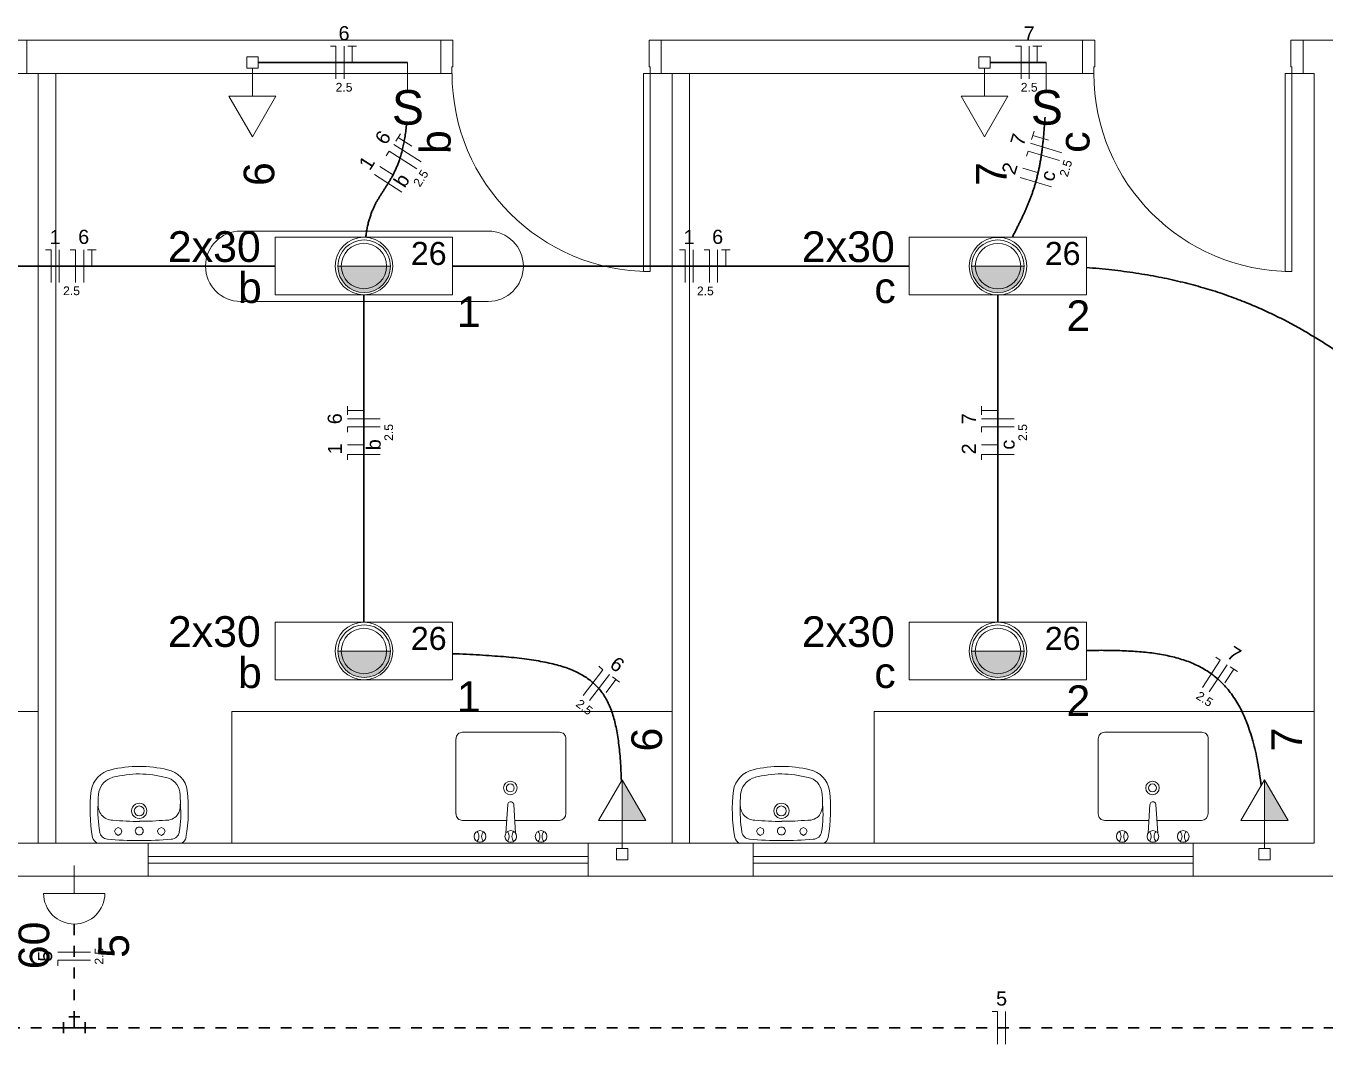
# Model space of a CAD drawing. Header units: millimetres. Extents: x 0 to 321, y -39 to 66.
# Drawn here: x 23.08 to 35.03, y 21.24 to 30.6 of the extents above; entities that cross this region are included whole.
import ezdxf

# ---------------------------------------------------------------- set-up
doc = ezdxf.new("R2010")
doc.units = ezdxf.units.MM
doc.header["$LTSCALE"] = 0.5
doc.header["$MEASUREMENT"] = 0
doc.linetypes.add('DOT2', pattern=[3.175, 0, -3.175])
for name, color, linetype, lineweight in [('Arquitetura', 8, 'Continuous', 5), ('EL-Condutos', 4, 'Continuous', 30), ('EL-Fios', 9, 'Continuous', 20), ('EL-Textos fios', 7, 'Continuous', 20), ('EL-Textos pontos', 5, 'Continuous', 20), ('P-SIMBOL', 5, 'Continuous', 20)]:
    doc.layers.add(name, color=color, linetype=linetype, lineweight=lineweight)
doc.styles.add('Arial', font='arial.ttf')

msp = doc.modelspace()

# ---------------------------------------------------------------- hatches: boundary and pattern name
at = {"layer": 'Arquitetura', "linetype": 'Continuous'}
for points in [[(26.19, 28.15), (26.211, 28.151), (26.232, 28.153), (26.253, 28.158), (26.273, 28.164), (26.292, 28.172), (26.311, 28.182), (26.329, 28.194), (26.346, 28.206), (26.361, 28.221), (26.375, 28.236), (26.388, 28.253), (26.4, 28.271), (26.409, 28.29), (26.418, 28.309), (26.424, 28.329), (26.428, 28.35), (26.431, 28.371), (26.432, 28.392), (26.432, 28.393), (26.432, 28.393), (26.432, 28.393), (26.432, 28.393), (26.432, 28.393), (26.432, 28.393), (26.432, 28.393), (26.432, 28.393), (26.432, 28.393), (26.432, 28.393), (26.432, 28.393), (26.432, 28.393), (26.432, 28.393), (26.432, 28.393), (26.432, 28.393), (26.432, 28.393), (26.432, 28.393), (26.432, 28.393), (26.432, 28.393), (26.432, 28.393), (26.432, 28.393), (26.432, 28.393), (26.432, 28.393), (26.432, 28.393), (26.432, 28.393), (26.432, 28.393), (26.432, 28.393), (26.432, 28.393), (26.432, 28.393), (26.432, 28.393), (26.432, 28.393), (26.432, 28.393), (26.432, 28.393), (26.432, 28.393), (26.432, 28.393), (26.432, 28.393), (26.432, 28.393), (26.432, 28.393), (26.432, 28.393), (26.432, 28.393), (26.432, 28.393), (26.432, 28.393), (26.432, 28.393), (26.432, 28.393), (26.432, 28.393), (26.432, 28.393), (26.432, 28.393), (26.432, 28.393), (26.432, 28.393), (26.432, 28.393), (26.432, 28.393), (26.432, 28.393), (26.432, 28.393), (26.432, 28.393), (26.432, 28.393), (26.432, 28.393), (26.432, 28.393), (26.432, 28.393), (26.432, 28.393), (26.432, 28.393), (26.432, 28.393), (26.432, 28.393), (26.432, 28.393), (26.432, 28.393), (26.432, 28.393), (26.432, 28.393), (26.432, 28.393), (26.432, 28.393), (26.432, 28.393), (26.432, 28.393), (26.432, 28.393), (26.432, 28.393), (26.432, 28.393), (25.948, 28.394), (25.948, 28.393), (25.948, 28.393), (25.948, 28.393), (25.948, 28.393), (25.948, 28.393), (25.948, 28.393), (25.948, 28.393), (25.948, 28.393), (25.948, 28.393), (25.948, 28.393), (25.948, 28.393), (25.948, 28.393), (25.948, 28.393), (25.948, 28.393), (25.948, 28.393), (25.948, 28.393), (25.948, 28.393), (25.948, 28.393), (25.948, 28.393), (25.948, 28.393), (25.948, 28.393), (25.948, 28.393), (25.948, 28.393), (25.948, 28.393), (25.948, 28.393), (25.948, 28.393), (25.948, 28.393), (25.948, 28.393), (25.948, 28.393), (25.948, 28.393), (25.948, 28.393), (25.948, 28.393), (25.948, 28.393), (25.948, 28.393), (25.948, 28.393), (25.948, 28.393), (25.948, 28.393), (25.948, 28.393), (25.948, 28.393), (25.948, 28.393), (25.948, 28.393), (25.948, 28.393), (25.948, 28.393), (25.948, 28.393), (25.948, 28.393), (25.948, 28.393), (25.948, 28.393), (25.948, 28.393), (25.948, 28.393), (25.948, 28.393), (25.948, 28.393), (25.948, 28.393), (25.948, 28.393), (25.948, 28.393), (25.948, 28.393), (25.948, 28.393), (25.948, 28.393), (25.948, 28.393), (25.948, 28.393), (25.948, 28.393), (25.948, 28.393), (25.948, 28.393), (25.948, 28.393), (25.948, 28.393), (25.948, 28.393), (25.948, 28.393), (25.948, 28.393), (25.948, 28.393), (25.948, 28.393), (25.948, 28.393), (25.948, 28.393), (25.948, 28.393), (25.948, 28.393), (25.948, 28.392), (25.949, 28.371), (25.951, 28.35), (25.956, 28.329), (25.962, 28.309), (25.97, 28.29), (25.98, 28.271), (25.991, 28.253), (26.004, 28.236), (26.019, 28.221), (26.034, 28.206), (26.051, 28.194), (26.069, 28.182), (26.087, 28.172), (26.107, 28.164), (26.127, 28.158), (26.148, 28.153), (26.169, 28.151), (26.19, 28.15), (26.19, 28.15)], [(32.022, 28.15), (32.043, 28.151), (32.064, 28.153), (32.085, 28.158), (32.105, 28.164), (32.125, 28.172), (32.143, 28.182), (32.161, 28.194), (32.178, 28.206), (32.194, 28.221), (32.208, 28.236), (32.221, 28.253), (32.232, 28.271), (32.242, 28.29), (32.25, 28.309), (32.256, 28.329), (32.261, 28.35), (32.264, 28.371), (32.265, 28.392), (32.265, 28.393), (32.265, 28.393), (32.265, 28.393), (32.265, 28.393), (32.265, 28.393), (32.265, 28.393), (32.265, 28.393), (32.265, 28.393), (32.265, 28.393), (32.265, 28.393), (32.265, 28.393), (32.265, 28.393), (32.265, 28.393), (32.265, 28.393), (32.265, 28.393), (32.265, 28.393), (32.265, 28.393), (32.265, 28.393), (32.265, 28.393), (32.265, 28.393), (32.265, 28.393), (32.265, 28.393), (32.265, 28.393), (32.265, 28.393), (32.265, 28.393), (32.265, 28.393), (32.265, 28.393), (32.265, 28.393), (32.265, 28.393), (32.265, 28.393), (32.265, 28.393), (32.265, 28.393), (32.265, 28.393), (32.265, 28.393), (32.265, 28.393), (32.265, 28.393), (32.265, 28.393), (32.265, 28.393), (32.265, 28.393), (32.265, 28.393), (32.265, 28.393), (32.265, 28.393), (32.265, 28.393), (32.265, 28.393), (32.265, 28.393), (32.265, 28.393), (32.265, 28.393), (32.265, 28.393), (32.265, 28.393), (32.265, 28.393), (32.265, 28.393), (32.265, 28.393), (32.265, 28.393), (32.265, 28.393), (32.265, 28.393), (32.265, 28.393), (32.265, 28.393), (32.265, 28.393), (32.265, 28.393), (32.265, 28.393), (32.265, 28.393), (32.265, 28.393), (32.265, 28.393), (32.265, 28.393), (32.265, 28.393), (32.265, 28.393), (32.265, 28.393), (32.265, 28.393), (32.265, 28.393), (32.265, 28.393), (32.265, 28.393), (32.265, 28.393), (32.265, 28.393), (31.78, 28.394), (31.78, 28.393), (31.78, 28.393), (31.78, 28.393), (31.78, 28.393), (31.78, 28.393), (31.78, 28.393), (31.78, 28.393), (31.78, 28.393), (31.78, 28.393), (31.78, 28.393), (31.78, 28.393), (31.78, 28.393), (31.78, 28.393), (31.78, 28.393), (31.78, 28.393), (31.78, 28.393), (31.78, 28.393), (31.78, 28.393), (31.78, 28.393), (31.78, 28.393), (31.78, 28.393), (31.78, 28.393), (31.78, 28.393), (31.78, 28.393), (31.78, 28.393), (31.78, 28.393), (31.78, 28.393), (31.78, 28.393), (31.78, 28.393), (31.78, 28.393), (31.78, 28.393), (31.78, 28.393), (31.78, 28.393), (31.78, 28.393), (31.78, 28.393), (31.78, 28.393), (31.78, 28.393), (31.78, 28.393), (31.78, 28.393), (31.78, 28.393), (31.78, 28.393), (31.78, 28.393), (31.78, 28.393), (31.78, 28.393), (31.78, 28.393), (31.78, 28.393), (31.78, 28.393), (31.78, 28.393), (31.78, 28.393), (31.78, 28.393), (31.78, 28.393), (31.78, 28.393), (31.78, 28.393), (31.78, 28.393), (31.78, 28.393), (31.78, 28.393), (31.78, 28.393), (31.78, 28.393), (31.78, 28.393), (31.78, 28.393), (31.78, 28.393), (31.78, 28.393), (31.78, 28.393), (31.78, 28.393), (31.78, 28.393), (31.78, 28.393), (31.78, 28.393), (31.78, 28.393), (31.78, 28.393), (31.78, 28.393), (31.78, 28.393), (31.78, 28.393), (31.78, 28.393), (31.78, 28.392), (31.781, 28.371), (31.784, 28.35), (31.788, 28.329), (31.795, 28.309), (31.803, 28.29), (31.813, 28.271), (31.824, 28.253), (31.837, 28.236), (31.851, 28.221), (31.867, 28.206), (31.883, 28.194), (31.901, 28.182), (31.92, 28.172), (31.939, 28.164), (31.96, 28.158), (31.98, 28.153), (32.001, 28.151), (32.022, 28.15), (32.022, 28.15)], [(26.19, 24.608), (26.211, 24.608), (26.232, 24.611), (26.253, 24.616), (26.273, 24.622), (26.292, 24.63), (26.311, 24.64), (26.329, 24.651), (26.346, 24.664), (26.361, 24.679), (26.375, 24.694), (26.388, 24.711), (26.4, 24.729), (26.409, 24.747), (26.418, 24.767), (26.424, 24.787), (26.428, 24.808), (26.431, 24.829), (26.432, 24.85), (26.432, 24.851), (26.432, 24.851), (26.432, 24.851), (26.432, 24.851), (26.432, 24.851), (26.432, 24.851), (26.432, 24.851), (26.432, 24.851), (26.432, 24.851), (26.432, 24.851), (26.432, 24.851), (26.432, 24.851), (26.432, 24.851), (26.432, 24.851), (26.432, 24.851), (26.432, 24.851), (26.432, 24.851), (26.432, 24.851), (26.432, 24.851), (26.432, 24.851), (26.432, 24.851), (26.432, 24.851), (26.432, 24.851), (26.432, 24.851), (26.432, 24.851), (26.432, 24.851), (26.432, 24.851), (26.432, 24.851), (26.432, 24.851), (26.432, 24.851), (26.432, 24.851), (26.432, 24.851), (26.432, 24.851), (26.432, 24.851), (26.432, 24.851), (26.432, 24.851), (26.432, 24.851), (26.432, 24.851), (26.432, 24.851), (26.432, 24.851), (26.432, 24.851), (26.432, 24.851), (26.432, 24.851), (26.432, 24.851), (26.432, 24.851), (26.432, 24.851), (26.432, 24.851), (26.432, 24.851), (26.432, 24.851), (26.432, 24.851), (26.432, 24.851), (26.432, 24.851), (26.432, 24.851), (26.432, 24.851), (26.432, 24.851), (26.432, 24.851), (26.432, 24.851), (26.432, 24.851), (26.432, 24.851), (26.432, 24.851), (26.432, 24.851), (26.432, 24.851), (26.432, 24.851), (26.432, 24.851), (26.432, 24.851), (26.432, 24.851), (26.432, 24.851), (26.432, 24.851), (26.432, 24.851), (26.432, 24.851), (26.432, 24.851), (26.432, 24.851), (26.432, 24.851), (25.948, 24.852), (25.948, 24.851), (25.948, 24.851), (25.948, 24.851), (25.948, 24.851), (25.948, 24.851), (25.948, 24.851), (25.948, 24.851), (25.948, 24.851), (25.948, 24.851), (25.948, 24.851), (25.948, 24.851), (25.948, 24.851), (25.948, 24.851), (25.948, 24.851), (25.948, 24.851), (25.948, 24.851), (25.948, 24.851), (25.948, 24.851), (25.948, 24.851), (25.948, 24.851), (25.948, 24.851), (25.948, 24.851), (25.948, 24.851), (25.948, 24.851), (25.948, 24.851), (25.948, 24.851), (25.948, 24.851), (25.948, 24.851), (25.948, 24.851), (25.948, 24.851), (25.948, 24.851), (25.948, 24.851), (25.948, 24.851), (25.948, 24.851), (25.948, 24.851), (25.948, 24.851), (25.948, 24.851), (25.948, 24.851), (25.948, 24.851), (25.948, 24.851), (25.948, 24.851), (25.948, 24.851), (25.948, 24.851), (25.948, 24.851), (25.948, 24.851), (25.948, 24.851), (25.948, 24.851), (25.948, 24.851), (25.948, 24.851), (25.948, 24.851), (25.948, 24.851), (25.948, 24.851), (25.948, 24.851), (25.948, 24.851), (25.948, 24.851), (25.948, 24.851), (25.948, 24.851), (25.948, 24.851), (25.948, 24.851), (25.948, 24.851), (25.948, 24.851), (25.948, 24.851), (25.948, 24.851), (25.948, 24.851), (25.948, 24.851), (25.948, 24.851), (25.948, 24.851), (25.948, 24.851), (25.948, 24.851), (25.948, 24.851), (25.948, 24.851), (25.948, 24.851), (25.948, 24.851), (25.948, 24.85), (25.949, 24.829), (25.951, 24.808), (25.956, 24.787), (25.962, 24.767), (25.97, 24.747), (25.98, 24.729), (25.991, 24.711), (26.004, 24.694), (26.019, 24.679), (26.034, 24.664), (26.051, 24.651), (26.069, 24.64), (26.087, 24.63), (26.107, 24.622), (26.127, 24.616), (26.148, 24.611), (26.169, 24.608), (26.19, 24.608), (26.19, 24.608)], [(32.022, 24.608), (32.043, 24.608), (32.064, 24.611), (32.085, 24.616), (32.105, 24.622), (32.125, 24.63), (32.143, 24.64), (32.161, 24.651), (32.178, 24.664), (32.194, 24.679), (32.208, 24.694), (32.221, 24.711), (32.232, 24.729), (32.242, 24.747), (32.25, 24.767), (32.256, 24.787), (32.261, 24.808), (32.264, 24.829), (32.265, 24.85), (32.265, 24.851), (32.265, 24.851), (32.265, 24.851), (32.265, 24.851), (32.265, 24.851), (32.265, 24.851), (32.265, 24.851), (32.265, 24.851), (32.265, 24.851), (32.265, 24.851), (32.265, 24.851), (32.265, 24.851), (32.265, 24.851), (32.265, 24.851), (32.265, 24.851), (32.265, 24.851), (32.265, 24.851), (32.265, 24.851), (32.265, 24.851), (32.265, 24.851), (32.265, 24.851), (32.265, 24.851), (32.265, 24.851), (32.265, 24.851), (32.265, 24.851), (32.265, 24.851), (32.265, 24.851), (32.265, 24.851), (32.265, 24.851), (32.265, 24.851), (32.265, 24.851), (32.265, 24.851), (32.265, 24.851), (32.265, 24.851), (32.265, 24.851), (32.265, 24.851), (32.265, 24.851), (32.265, 24.851), (32.265, 24.851), (32.265, 24.851), (32.265, 24.851), (32.265, 24.851), (32.265, 24.851), (32.265, 24.851), (32.265, 24.851), (32.265, 24.851), (32.265, 24.851), (32.265, 24.851), (32.265, 24.851), (32.265, 24.851), (32.265, 24.851), (32.265, 24.851), (32.265, 24.851), (32.265, 24.851), (32.265, 24.851), (32.265, 24.851), (32.265, 24.851), (32.265, 24.851), (32.265, 24.851), (32.265, 24.851), (32.265, 24.851), (32.265, 24.851), (32.265, 24.851), (32.265, 24.851), (32.265, 24.851), (32.265, 24.851), (32.265, 24.851), (32.265, 24.851), (32.265, 24.851), (32.265, 24.851), (32.265, 24.851), (32.265, 24.851), (32.265, 24.851), (31.78, 24.852), (31.78, 24.851), (31.78, 24.851), (31.78, 24.851), (31.78, 24.851), (31.78, 24.851), (31.78, 24.851), (31.78, 24.851), (31.78, 24.851), (31.78, 24.851), (31.78, 24.851), (31.78, 24.851), (31.78, 24.851), (31.78, 24.851), (31.78, 24.851), (31.78, 24.851), (31.78, 24.851), (31.78, 24.851), (31.78, 24.851), (31.78, 24.851), (31.78, 24.851), (31.78, 24.851), (31.78, 24.851), (31.78, 24.851), (31.78, 24.851), (31.78, 24.851), (31.78, 24.851), (31.78, 24.851), (31.78, 24.851), (31.78, 24.851), (31.78, 24.851), (31.78, 24.851), (31.78, 24.851), (31.78, 24.851), (31.78, 24.851), (31.78, 24.851), (31.78, 24.851), (31.78, 24.851), (31.78, 24.851), (31.78, 24.851), (31.78, 24.851), (31.78, 24.851), (31.78, 24.851), (31.78, 24.851), (31.78, 24.851), (31.78, 24.851), (31.78, 24.851), (31.78, 24.851), (31.78, 24.851), (31.78, 24.851), (31.78, 24.851), (31.78, 24.851), (31.78, 24.851), (31.78, 24.851), (31.78, 24.851), (31.78, 24.851), (31.78, 24.851), (31.78, 24.851), (31.78, 24.851), (31.78, 24.851), (31.78, 24.851), (31.78, 24.851), (31.78, 24.851), (31.78, 24.851), (31.78, 24.851), (31.78, 24.851), (31.78, 24.851), (31.78, 24.851), (31.78, 24.851), (31.78, 24.851), (31.78, 24.851), (31.78, 24.851), (31.78, 24.851), (31.78, 24.851), (31.78, 24.85), (31.781, 24.829), (31.784, 24.808), (31.788, 24.787), (31.795, 24.767), (31.803, 24.747), (31.813, 24.729), (31.824, 24.711), (31.837, 24.694), (31.851, 24.679), (31.867, 24.664), (31.883, 24.651), (31.901, 24.64), (31.92, 24.63), (31.939, 24.622), (31.96, 24.616), (31.98, 24.611), (32.001, 24.608), (32.022, 24.608), (32.022, 24.608)]]:
    msp.add_hatch(color=256, dxfattribs=at).paths.add_polyline_path(points)
at = {"layer": 'P-SIMBOL', "linetype": 'Continuous'}
for points in [[(28.564, 23.292), (28.564, 23.667), (28.781, 23.292)], [(34.476, 23.292), (34.476, 23.667), (34.692, 23.292)]]:
    msp.add_hatch(color=256, dxfattribs=at).paths.add_polyline_path(points)

# ---------------------------------------------------------------- linework, layer by layer
at = {"layer": 'Arquitetura'}
for p, q in [((26.895, 30.471), (23.087, 30.471)), ((26.896, 30.471), (26.49, 30.471)), ((32.807, 30.471), (28.924, 30.471)), ((35.336, 30.471), (34.83, 30.471)), ((26.895, 30.167), (23.087, 30.167)), ((23.191, 23.083), (23.191, 30.167)), ((23.353, 23.083), (23.353, 30.167)), ((32.807, 30.167), (28.924, 30.167)), ((29.023, 23.083), (29.023, 30.167)), ((29.185, 23.083), (29.185, 30.167)), ((34.933, 30.167), (34.83, 30.167)), ((34.933, 30.167), (34.933, 23.083)), ((25.051, 28.716), (27.328, 28.716)), ((25.948, 28.394), (26.188, 28.394)), ((25.948, 28.394), (26.188, 28.394)), ((25.948, 28.394), (26.432, 28.394)), ((26.188, 28.394), (26.432, 28.394)), ((31.78, 28.394), (32.02, 28.394)), ((31.78, 28.394), (32.02, 28.394)), ((31.78, 28.394), (32.265, 28.394)), ((32.02, 28.394), (32.265, 28.394)), ((25.051, 28.068), (27.328, 28.068)), ((25.948, 24.852), (26.188, 24.852)), ((25.948, 24.852), (26.188, 24.852)), ((25.948, 24.852), (26.432, 24.852)), ((26.188, 24.852), (26.432, 24.852)), ((31.78, 24.852), (32.02, 24.852)), ((31.78, 24.852), (32.02, 24.852)), ((31.78, 24.852), (32.265, 24.852)), ((32.02, 24.852), (32.265, 24.852)), ((23.191, 24.296), (19.14, 24.296)), ((24.972, 23.083), (24.972, 24.296)), ((29.023, 24.296), (24.972, 24.296)), ((30.882, 23.083), (30.882, 24.296)), ((34.933, 24.296), (30.882, 24.296)), ((23.891, 23.194), (23.904, 23.216)), ((23.904, 23.169), (23.891, 23.194)), ((23.904, 23.216), (23.925, 23.229)), ((23.925, 23.229), (23.951, 23.216)), ((23.951, 23.216), (23.959, 23.194)), ((23.959, 23.194), (23.951, 23.169)), ((24.289, 23.194), (24.298, 23.216)), ((24.298, 23.169), (24.289, 23.194)), ((24.298, 23.216), (24.324, 23.229)), ((24.324, 23.229), (24.345, 23.216)), ((24.345, 23.216), (24.358, 23.194)), ((24.358, 23.194), (24.345, 23.169)), ((29.801, 23.194), (29.814, 23.216)), ((29.814, 23.169), (29.801, 23.194)), ((29.814, 23.216), (29.835, 23.229)), ((29.835, 23.229), (29.861, 23.216)), ((29.861, 23.216), (29.869, 23.194)), ((29.869, 23.194), (29.861, 23.169)), ((30.199, 23.194), (30.208, 23.216)), ((30.208, 23.169), (30.199, 23.194)), ((30.208, 23.216), (30.234, 23.229)), ((30.234, 23.229), (30.255, 23.216)), ((30.255, 23.216), (30.268, 23.194)), ((30.268, 23.194), (30.255, 23.169)), ((34.933, 23.083), (17.52, 23.083)), ((23.737, 23.083), (24.122, 23.083)), ((23.925, 23.156), (23.904, 23.169)), ((23.951, 23.169), (23.925, 23.156)), ((23.994, 23.083), (24.375, 23.083)), ((24.122, 23.083), (24.512, 23.083)), ((24.202, 22.779), (24.202, 23.083)), ((24.324, 23.156), (24.298, 23.169)), ((24.345, 23.169), (24.324, 23.156)), ((28.252, 23.083), (28.252, 22.779)), ((29.647, 23.083), (30.032, 23.083)), ((29.769, 22.779), (29.769, 23.083)), ((29.835, 23.156), (29.814, 23.169)), ((29.861, 23.169), (29.835, 23.156)), ((29.904, 23.083), (30.285, 23.083)), ((30.032, 23.083), (30.422, 23.083)), ((30.234, 23.156), (30.208, 23.169)), ((30.255, 23.169), (30.234, 23.156)), ((33.819, 23.083), (33.819, 22.779)), ((24.199, 22.962), (28.252, 22.962)), ((29.766, 22.962), (33.819, 22.962)), ((24.199, 22.9), (28.252, 22.9)), ((29.766, 22.9), (33.819, 22.9)), ((43.337, 22.779), (17.216, 22.779))]:
    msp.add_line(p, q, dxfattribs=at)
at = {"layer": 'Arquitetura', "color": 7}
for p, q in [((27.035, 24.044), (27.035, 23.354)), ((27.095, 24.104), (27.987, 24.104)), ((28.047, 24.044), (28.047, 23.354)), ((32.945, 24.044), (32.945, 23.354)), ((33.005, 24.104), (33.897, 24.104)), ((33.957, 24.044), (33.957, 23.354)), ((27.494, 23.175), (27.511, 23.439)), ((27.584, 23.175), (27.567, 23.439)), ((33.404, 23.175), (33.421, 23.439)), ((33.494, 23.175), (33.477, 23.439)), ((27.095, 23.294), (27.503, 23.294)), ((27.576, 23.294), (27.987, 23.294)), ((33.005, 23.294), (33.413, 23.294)), ((33.486, 23.294), (33.897, 23.294))]:
    msp.add_line(p, q, dxfattribs=at)
at = {"layer": 'Arquitetura'}
for points in [[(23.087, 30.167), (23.087, 30.471), (22.975, 30.471), (22.975, 30.227), (22.984, 30.227), (22.984, 30.167), (23.087, 30.167)], [(26.895, 30.167), (26.895, 30.471), (27.007, 30.471), (27.007, 30.227), (26.998, 30.227), (26.998, 30.167), (26.895, 30.167)], [(28.924, 30.167), (28.924, 30.471), (28.812, 30.471), (28.812, 30.227), (28.821, 30.227), (28.821, 30.167), (28.924, 30.167)], [(32.802, 30.167), (32.802, 30.471), (32.913, 30.471), (32.913, 30.227), (32.905, 30.227), (32.905, 30.167), (32.802, 30.167)], [(34.83, 30.167), (34.83, 30.471), (34.719, 30.471), (34.719, 30.227), (34.727, 30.227), (34.727, 30.167), (34.83, 30.167)], [(28.761, 30.167), (28.821, 30.167), (28.821, 28.345), (28.761, 28.345), (28.761, 30.167)], [(34.667, 30.167), (34.727, 30.167), (34.727, 28.345), (34.667, 28.345), (34.667, 30.167)]]:
    msp.add_lwpolyline(points, dxfattribs=at)
for centre, radius, start, end in [((28.821, 30.167), 1.822, 180, 270), ((34.727, 30.167), 1.822, 180, 270), ((25.054, 28.392), 0.324, 90.0054, 180.003), ((27.331, 28.392), 0.324, 0, 90), ((26.19, 28.392), 0.242, 90, 180), ((26.19, 28.392), 0.242, 0, 90), ((32.022, 28.392), 0.242, 90, 180), ((32.022, 28.392), 0.242, 0, 90), ((25.054, 28.392), 0.324, 180.003, 270), ((26.19, 28.392), 0.242, 180, 270), ((26.19, 28.392), 0.242, 270, 0), ((27.331, 28.392), 0.324, 270, 0), ((32.022, 28.392), 0.242, 180, 270), ((32.022, 28.392), 0.242, 270, 0), ((26.19, 24.85), 0.242, 90, 180), ((26.19, 24.85), 0.242, 0, 90), ((32.022, 24.85), 0.242, 90, 180), ((32.022, 24.85), 0.242, 0, 90), ((26.19, 24.85), 0.242, 180, 270), ((26.19, 24.85), 0.242, 270, 0), ((32.022, 24.85), 0.242, 180, 270), ((32.022, 24.85), 0.242, 270, 0), ((23.912, 23.527), 0.238, 102.514, 169.944), ((23.916, 23.521), 0.171, 102.946, 167.281), ((24.098, 22.83), 0.959, 88.698, 104.422), ((24.15, 22.554), 1.168, 91.3524, 103.504), ((24.142, 22.829), 0.96, 75.6368, 91.3415), ((24.095, 22.562), 1.159, 76.4579, 88.6966), ((24.335, 23.533), 0.159, 8.4194, 78.3837), ((24.34, 23.538), 0.224, 7.7196, 79.5925), ((29.822, 23.527), 0.238, 102.514, 169.944), ((29.826, 23.521), 0.171, 102.946, 167.281), ((30.008, 22.83), 0.959, 88.698, 104.422), ((30.06, 22.554), 1.168, 91.3524, 103.504), ((30.052, 22.829), 0.96, 75.6368, 91.3415), ((30.005, 22.562), 1.159, 76.4579, 88.6966), ((30.245, 23.533), 0.159, 8.4194, 78.3837), ((30.25, 23.538), 0.224, 7.7196, 79.5925), ((25.195, 23.393), 1.527, 173.413, 189.693), ((24.371, 23.464), 0.63, 171.322, 181.826), ((23.853, 23.464), 0.646, 357.995, 8.1696), ((23.047, 23.394), 1.525, 350.279, 6.5765), ((31.105, 23.393), 1.527, 173.413, 189.693), ((30.281, 23.464), 0.63, 171.322, 181.826), ((29.763, 23.464), 0.646, 357.995, 8.1696), ((28.957, 23.394), 1.525, 350.279, 6.5765), ((24.983, 23.386), 1.243, 177.323, 189.242), ((23.886, 23.435), 0.145, 176.602, 219.6), ((24.12, 23.381), 0.0707, 90, 149.993), ((24.12, 23.381), 0.0707, 29.9968, 89.9993), ((24.341, 23.434), 0.158, 324.652, 2.8394), ((23.591, 23.35), 0.912, 349.782, 5.7972), ((30.893, 23.386), 1.243, 177.323, 189.242), ((29.796, 23.435), 0.145, 176.602, 219.6), ((30.03, 23.381), 0.0707, 90, 149.993), ((30.03, 23.381), 0.0707, 29.9968, 89.9993), ((30.251, 23.434), 0.158, 324.652, 2.8394), ((29.501, 23.35), 0.912, 349.782, 5.7972), ((23.877, 23.43), 0.135, 220.344, 269.449), ((24.12, 23.381), 0.0707, 150.003, 209.997), ((24.12, 23.381), 0.0707, 209.997, 269.999), ((24.12, 23.381), 0.045, 90, 180), ((24.12, 23.381), 0.045, 180, 270), ((24.12, 23.381), 0.045, 0, 90), ((24.12, 23.381), 0.045, 270.01, 0), ((24.12, 23.381), 0.0707, 270, 329.993), ((24.12, 23.381), 0.0707, 330.003, 29.9968), ((24.371, 23.423), 0.128, 266.773, 320.755), ((29.787, 23.43), 0.135, 220.344, 269.449), ((30.03, 23.381), 0.0707, 150.003, 209.997), ((30.03, 23.381), 0.0707, 209.997, 269.999), ((30.03, 23.381), 0.045, 90, 180), ((30.03, 23.381), 0.045, 180, 270), ((30.03, 23.381), 0.045, 0, 90), ((30.03, 23.381), 0.045, 270.01, 0), ((30.03, 23.381), 0.0707, 270, 329.993), ((30.03, 23.381), 0.0707, 330.003, 29.9968), ((30.281, 23.423), 0.128, 266.773, 320.755), ((24.127, 26.271), 2.987, 265.19, 269.939), ((24.12, 23.196), 0.0364, 150.013, 209.987), ((24.12, 23.196), 0.0364, 90, 150.04), ((24.12, 23.196), 0.0364, 30.0191, 90.0367), ((24.12, 26.024), 2.739, 270.021, 275.095), ((24.12, 23.196), 0.0364, 330.013, 29.9872), ((30.037, 26.271), 2.987, 265.19, 269.939), ((30.03, 23.196), 0.0364, 150.013, 209.987), ((30.03, 23.196), 0.0364, 90, 150.04), ((30.03, 23.196), 0.0364, 30.0191, 90.0367), ((30.03, 26.024), 2.739, 270.021, 275.095), ((30.03, 23.196), 0.0364, 330.013, 29.9872), ((23.789, 23.173), 0.106, 200.542, 238.93), ((23.833, 23.198), 0.0779, 188.756, 265.613), ((24.107, 26.583), 3.475, 265.375, 270.21), ((24.12, 23.196), 0.0364, 210.019, 270.037), ((24.12, 23.196), 0.0364, 270, 330.04), ((24.12, 26.914), 3.806, 270, 274.414), ((24.409, 23.201), 0.0813, 273.114, 350.393), ((24.474, 23.152), 0.0781, 297.867, 348.569), ((29.699, 23.173), 0.106, 200.542, 238.93), ((29.743, 23.198), 0.0779, 188.756, 265.613), ((30.017, 26.583), 3.475, 265.375, 270.21), ((30.03, 23.196), 0.0364, 210.019, 270.037), ((30.03, 23.196), 0.0364, 270, 330.04), ((30.03, 26.914), 3.806, 270, 274.414), ((30.319, 23.201), 0.0813, 273.114, 350.393), ((30.384, 23.152), 0.0781, 297.867, 348.569)]:
    msp.add_arc(centre, radius, start, end, dxfattribs=at)
at = {"layer": 'Arquitetura', "color": 7}
for centre, radius, start, end in [((27.094, 24.046), 0.0585, 88.5159, 181.484), ((27.989, 24.046), 0.0585, 358.516, 91.4841), ((33.004, 24.046), 0.0585, 88.5159, 181.484), ((33.899, 24.046), 0.0585, 358.516, 91.4841), ((27.535, 23.592), 0.0622, 90, 180), ((27.535, 23.592), 0.0622, 180, 270), ((27.535, 23.592), 0.0364, 90, 180), ((27.535, 23.592), 0.0364, 180, 270), ((27.535, 23.592), 0.0622, 0, 90), ((27.535, 23.592), 0.0364, 0, 90), ((27.535, 23.592), 0.0364, 270, 0), ((27.535, 23.592), 0.0622, 270, 0), ((33.445, 23.592), 0.0622, 90, 180), ((33.445, 23.592), 0.0622, 180, 270), ((33.445, 23.592), 0.0364, 90, 180), ((33.445, 23.592), 0.0364, 180, 270), ((33.445, 23.592), 0.0622, 0, 90), ((33.445, 23.592), 0.0364, 0, 90), ((33.445, 23.592), 0.0364, 270, 0), ((33.445, 23.592), 0.0622, 270, 0), ((27.539, 23.437), 0.0279, 119.293, 179.308), ((27.539, 23.437), 0.0279, 59.2789, 119.293), ((27.539, 23.437), 0.0279, 359.264, 59.2785), ((33.449, 23.437), 0.0279, 119.293, 179.308), ((33.449, 23.437), 0.0279, 59.2789, 119.293), ((33.449, 23.437), 0.0279, 359.264, 59.2785), ((27.094, 23.352), 0.0585, 178.516, 271.484), ((27.985, 23.356), 0.0622, 270, 359.994), ((33.004, 23.352), 0.0585, 178.516, 271.484), ((33.895, 23.356), 0.0622, 270, 359.994), ((27.256, 23.146), 0.0536, 90, 180), ((27.175, 23.146), 0.0708, 318.994, 41.0064), ((27.256, 23.146), 0.0536, 0, 90), ((27.342, 23.146), 0.0708, 138.79, 221.21), ((27.539, 23.146), 0.0536, 90, 180), ((27.539, 23.146), 0.0536, 0, 90), ((27.621, 23.146), 0.0708, 139.532, 220.468), ((27.818, 23.146), 0.0536, 90, 180), ((27.736, 23.146), 0.0708, 318.884, 41.1163), ((27.818, 23.146), 0.0536, 0, 90), ((27.899, 23.146), 0.0708, 138.691, 221.309), ((33.166, 23.146), 0.0536, 90, 180), ((33.085, 23.146), 0.0708, 318.994, 41.0064), ((33.166, 23.146), 0.0536, 0, 90), ((33.252, 23.146), 0.0708, 138.79, 221.21), ((33.449, 23.146), 0.0536, 90, 180), ((33.449, 23.146), 0.0536, 0, 90), ((33.531, 23.146), 0.0708, 139.532, 220.468), ((33.728, 23.146), 0.0536, 90, 180), ((33.646, 23.146), 0.0708, 318.884, 41.1163), ((33.728, 23.146), 0.0536, 0, 90), ((33.809, 23.146), 0.0708, 138.691, 221.309), ((27.256, 23.146), 0.0536, 180, 270), ((27.256, 23.146), 0.0536, 270, 0), ((27.539, 23.146), 0.0536, 180, 270), ((27.453, 23.146), 0.0708, 321.427, 38.5726), ((27.539, 23.146), 0.0536, 270, 0), ((27.818, 23.146), 0.0536, 180, 270), ((27.818, 23.146), 0.0536, 270, 0), ((33.166, 23.146), 0.0536, 180, 270), ((33.166, 23.146), 0.0536, 270, 0), ((33.449, 23.146), 0.0536, 180, 270), ((33.363, 23.146), 0.0708, 321.427, 38.5726), ((33.449, 23.146), 0.0536, 270, 0), ((33.728, 23.146), 0.0536, 180, 270), ((33.728, 23.146), 0.0536, 270, 0)]:
    msp.add_arc(centre, radius, start, end, dxfattribs=at)
at = {"layer": 'EL-Condutos', "linetype": 'Continuous'}
for p, q in [((23.422, 21.436), (23.422, 21.336)), ((23.472, 21.486), (23.572, 21.486)), ((23.522, 21.386), (23.522, 21.486)), ((23.622, 21.436), (23.622, 21.336)), ((23.522, 21.386), (23.422, 21.386)), ((23.522, 21.386), (23.622, 21.386))]:
    msp.add_line(p, q, dxfattribs=at)
for points in [[(26.588, 30.267), (26.52, 30.267), (26.457, 30.267), (26.398, 30.267), (26.343, 30.267), (26.291, 30.267), (26.242, 30.267), (26.195, 30.267), (26.151, 30.267), (26.11, 30.267), (26.07, 30.267), (26.032, 30.267), (25.995, 30.267), (25.959, 30.267), (25.923, 30.267), (25.888, 30.267), (25.854, 30.267), (25.819, 30.267), (25.783, 30.267), (25.747, 30.267), (25.71, 30.267), (25.671, 30.267), (25.631, 30.267), (25.589, 30.267), (25.545, 30.267), (25.498, 30.267), (25.448, 30.267), (25.395, 30.267), (25.339, 30.267), (25.279, 30.267), (25.215, 30.267)], [(32.467, 30.267), (32.441, 30.267), (32.417, 30.267), (32.395, 30.267), (32.373, 30.267), (32.353, 30.267), (32.334, 30.267), (32.316, 30.267), (32.299, 30.267), (32.283, 30.267), (32.267, 30.267), (32.253, 30.267), (32.238, 30.267), (32.224, 30.267), (32.211, 30.267), (32.197, 30.267), (32.184, 30.267), (32.171, 30.267), (32.157, 30.267), (32.144, 30.267), (32.13, 30.267), (32.116, 30.267), (32.101, 30.267), (32.086, 30.267), (32.069, 30.267), (32.053, 30.267), (32.035, 30.267), (32.016, 30.267), (31.996, 30.267), (31.975, 30.267), (31.952, 30.267)], [(26.581, 29.705), (26.574, 29.644), (26.566, 29.588), (26.557, 29.536), (26.547, 29.488), (26.536, 29.443), (26.524, 29.401), (26.512, 29.363), (26.499, 29.327), (26.485, 29.294), (26.47, 29.262), (26.456, 29.233), (26.441, 29.205), (26.425, 29.179), (26.41, 29.153), (26.394, 29.129), (26.378, 29.105), (26.363, 29.081), (26.347, 29.056), (26.332, 29.032), (26.317, 29.007), (26.302, 28.981), (26.288, 28.954), (26.275, 28.925), (26.262, 28.895), (26.25, 28.862), (26.239, 28.827), (26.228, 28.79), (26.219, 28.75), (26.211, 28.706), (26.204, 28.659)], [(32.154, 28.659), (32.171, 28.692), (32.188, 28.725), (32.204, 28.757), (32.219, 28.788), (32.234, 28.818), (32.249, 28.849), (32.263, 28.879), (32.276, 28.908), (32.289, 28.938), (32.302, 28.968), (32.314, 28.998), (32.325, 29.028), (32.337, 29.059), (32.347, 29.091), (32.358, 29.123), (32.367, 29.155), (32.377, 29.189), (32.385, 29.224), (32.394, 29.26), (32.402, 29.297), (32.409, 29.335), (32.416, 29.375), (32.422, 29.417), (32.429, 29.461), (32.434, 29.506), (32.439, 29.553), (32.444, 29.602), (32.448, 29.654), (32.452, 29.708), (32.456, 29.764)], [(21.172, 28.394), (21.356, 28.394), (21.531, 28.394), (21.697, 28.394), (21.855, 28.394), (22.007, 28.394), (22.152, 28.394), (22.291, 28.394), (22.425, 28.394), (22.554, 28.394), (22.68, 28.394), (22.802, 28.394), (22.922, 28.394), (23.039, 28.394), (23.156, 28.394), (23.271, 28.394), (23.387, 28.394), (23.504, 28.394), (23.621, 28.394), (23.741, 28.394), (23.863, 28.394), (23.989, 28.394), (24.118, 28.394), (24.252, 28.394), (24.391, 28.394), (24.536, 28.394), (24.688, 28.394), (24.846, 28.394), (25.012, 28.394), (25.187, 28.394), (25.371, 28.394)], [(27.005, 28.394), (27.189, 28.394), (27.364, 28.394), (27.53, 28.394), (27.689, 28.394), (27.84, 28.394), (27.985, 28.394), (28.124, 28.394), (28.258, 28.394), (28.388, 28.394), (28.513, 28.394), (28.636, 28.394), (28.755, 28.394), (28.873, 28.394), (28.989, 28.394), (29.105, 28.394), (29.221, 28.394), (29.338, 28.394), (29.455, 28.394), (29.575, 28.394), (29.697, 28.394), (29.823, 28.394), (29.952, 28.394), (30.086, 28.394), (30.225, 28.394), (30.37, 28.394), (30.522, 28.394), (30.68, 28.394), (30.847, 28.394), (31.021, 28.394), (31.205, 28.394)], [(32.835, 28.38), (33.071, 28.359), (33.293, 28.329), (33.503, 28.293), (33.701, 28.25), (33.888, 28.201), (34.064, 28.147), (34.231, 28.087), (34.388, 28.024), (34.537, 27.956), (34.679, 27.886), (34.813, 27.812), (34.941, 27.737), (35.064, 27.66), (35.182, 27.582), (35.296, 27.503), (35.406, 27.425), (35.514, 27.347), (35.62, 27.27), (35.725, 27.195), (35.829, 27.123), (35.933, 27.053), (36.038, 26.986), (36.145, 26.924), (36.255, 26.865), (36.367, 26.812), (36.483, 26.765), (36.604, 26.723), (36.73, 26.689), (36.861, 26.661), (37, 26.641)], [(26.188, 28.131), (26.188, 27.992), (26.188, 27.861), (26.188, 27.737), (26.188, 27.621), (26.188, 27.51), (26.188, 27.405), (26.188, 27.306), (26.188, 27.21), (26.188, 27.119), (26.188, 27.031), (26.188, 26.946), (26.188, 26.863), (26.188, 26.782), (26.188, 26.702), (26.188, 26.623), (26.188, 26.544), (26.188, 26.464), (26.188, 26.383), (26.188, 26.3), (26.188, 26.215), (26.188, 26.127), (26.188, 26.036), (26.188, 25.94), (26.188, 25.841), (26.188, 25.736), (26.188, 25.625), (26.188, 25.509), (26.188, 25.385), (26.188, 25.254), (26.188, 25.115)], [(32.023, 28.13), (32.023, 27.991), (32.023, 27.86), (32.023, 27.737), (32.023, 27.62), (32.023, 27.51), (32.023, 27.405), (32.023, 27.305), (32.023, 27.21), (32.023, 27.119), (32.023, 27.031), (32.023, 26.946), (32.023, 26.863), (32.023, 26.782), (32.023, 26.702), (32.023, 26.623), (32.023, 26.543), (32.023, 26.463), (32.023, 26.382), (32.023, 26.299), (32.023, 26.214), (32.023, 26.126), (32.023, 26.035), (32.023, 25.94), (32.023, 25.84), (32.023, 25.735), (32.023, 25.625), (32.023, 25.508), (32.023, 25.385), (32.023, 25.254), (32.023, 25.115)], [(27.005, 24.827), (27.132, 24.822), (27.252, 24.816), (27.365, 24.808), (27.471, 24.8), (27.571, 24.791), (27.665, 24.78), (27.752, 24.767), (27.834, 24.753), (27.91, 24.737), (27.98, 24.719), (28.046, 24.699), (28.106, 24.676), (28.161, 24.65), (28.212, 24.622), (28.258, 24.591), (28.3, 24.557), (28.338, 24.519), (28.372, 24.479), (28.403, 24.434), (28.43, 24.386), (28.454, 24.333), (28.475, 24.277), (28.493, 24.216), (28.508, 24.151), (28.521, 24.081), (28.532, 24.007), (28.541, 23.927), (28.548, 23.842), (28.553, 23.752), (28.557, 23.657)], [(32.84, 24.858), (32.93, 24.858), (33.017, 24.858), (33.103, 24.856), (33.185, 24.854), (33.266, 24.849), (33.344, 24.844), (33.419, 24.836), (33.492, 24.826), (33.563, 24.813), (33.631, 24.798), (33.697, 24.78), (33.76, 24.76), (33.82, 24.736), (33.878, 24.708), (33.934, 24.677), (33.987, 24.641), (34.037, 24.602), (34.084, 24.558), (34.129, 24.51), (34.171, 24.457), (34.211, 24.398), (34.248, 24.335), (34.282, 24.266), (34.314, 24.191), (34.342, 24.111), (34.368, 24.024), (34.392, 23.931), (34.412, 23.831), (34.43, 23.725), (34.444, 23.611)]]:
    msp.add_spline(points, degree=3, dxfattribs=at)
at = {"layer": 'EL-Condutos', "linetype": 'DOT2', "ltscale": 0.05}
for points in [[(23.522, 22.339), (23.522, 22.312), (23.522, 22.286), (23.522, 22.26), (23.522, 22.235), (23.522, 22.211), (23.522, 22.187), (23.522, 22.163), (23.522, 22.139), (23.522, 22.116), (23.522, 22.093), (23.522, 22.069), (23.522, 22.046), (23.522, 22.022), (23.522, 21.998), (23.522, 21.973), (23.522, 21.948), (23.522, 21.922), (23.522, 21.895), (23.522, 21.868), (23.522, 21.84), (23.522, 21.811), (23.522, 21.78), (23.522, 21.749), (23.522, 21.716), (23.522, 21.681), (23.522, 21.646), (23.522, 21.608), (23.522, 21.569), (23.522, 21.529), (23.522, 21.486)], [(23.422, 21.386), (23.062, 21.386), (22.725, 21.386), (22.41, 21.386), (22.115, 21.386), (21.837, 21.386), (21.577, 21.386), (21.331, 21.386), (21.099, 21.386), (20.878, 21.386), (20.666, 21.386), (20.464, 21.386), (20.267, 21.386), (20.076, 21.386), (19.888, 21.386), (19.702, 21.386), (19.516, 21.386), (19.328, 21.386), (19.137, 21.386), (18.941, 21.386), (18.738, 21.386), (18.527, 21.386), (18.306, 21.386), (18.073, 21.386), (17.827, 21.386), (17.567, 21.386), (17.29, 21.386), (16.994, 21.386), (16.679, 21.386), (16.342, 21.386), (15.982, 21.386)], [(23.622, 21.386), (24.382, 21.386), (25.109, 21.386), (25.804, 21.386), (26.468, 21.386), (27.102, 21.386), (27.707, 21.386), (28.283, 21.386), (28.832, 21.386), (29.354, 21.386), (29.851, 21.386), (30.323, 21.386), (30.771, 21.386), (31.196, 21.386), (31.599, 21.386), (31.98, 21.386), (32.342, 21.386), (32.683, 21.386), (33.007, 21.386), (33.312, 21.386), (33.601, 21.386), (33.874, 21.386), (34.131, 21.386), (34.375, 21.386), (34.605, 21.386), (34.823, 21.386), (35.029, 21.386), (35.225, 21.386), (35.411, 21.386), (35.588, 21.386), (35.758, 21.386)]]:
    msp.add_spline(points, degree=3, dxfattribs=at)
at = {"layer": 'EL-Fios'}
for p, q in [((25.88, 30.417), (25.93, 30.417)), ((25.93, 30.117), (25.93, 30.417)), ((26.005, 30.117), (26.005, 30.417)), ((26.04, 30.417), (26.12, 30.417)), ((26.08, 30.267), (26.08, 30.417)), ((32.185, 30.417), (32.235, 30.417)), ((32.235, 30.117), (32.235, 30.417)), ((32.31, 30.117), (32.31, 30.417)), ((32.345, 30.417), (32.425, 30.417)), ((32.385, 30.267), (32.385, 30.417)), ((26.48, 29.543), (26.523, 29.61)), ((26.628, 29.496), (26.502, 29.577)), ((32.332, 29.558), (32.355, 29.634)), ((32.487, 29.552), (32.344, 29.596)), ((26.394, 29.408), (26.421, 29.45)), ((26.674, 29.289), (26.421, 29.45)), ((26.714, 29.352), (26.462, 29.513)), ((32.286, 29.404), (32.3, 29.452)), ((32.588, 29.366), (32.3, 29.452)), ((32.609, 29.437), (32.322, 29.524)), ((26.459, 29.231), (26.333, 29.311)), ((32.396, 29.251), (32.253, 29.295)), ((26.537, 29.075), (26.284, 29.236)), ((32.514, 29.122), (32.227, 29.209)), ((23.259, 28.544), (23.309, 28.544)), ((23.309, 28.244), (23.309, 28.544)), ((23.384, 28.244), (23.384, 28.544)), ((23.484, 28.544), (23.534, 28.544)), ((23.534, 28.244), (23.534, 28.544)), ((23.609, 28.244), (23.609, 28.544)), ((23.644, 28.544), (23.724, 28.544)), ((23.684, 28.394), (23.684, 28.544)), ((29.093, 28.544), (29.143, 28.544)), ((29.143, 28.244), (29.143, 28.544)), ((29.218, 28.244), (29.218, 28.544)), ((29.318, 28.544), (29.368, 28.544)), ((29.368, 28.244), (29.368, 28.544)), ((29.443, 28.244), (29.443, 28.544)), ((29.478, 28.544), (29.558, 28.544)), ((29.518, 28.394), (29.518, 28.544)), ((26.038, 27.024), (26.038, 27.105)), ((26.188, 27.064), (26.038, 27.064)), ((31.872, 27.024), (31.872, 27.104)), ((32.023, 27.064), (31.872, 27.064)), ((26.338, 26.989), (26.038, 26.989)), ((26.338, 26.915), (26.038, 26.915)), ((26.038, 26.864), (26.038, 26.915)), ((32.172, 26.989), (31.872, 26.989)), ((32.172, 26.914), (31.872, 26.914)), ((31.872, 26.864), (31.872, 26.914)), ((26.188, 26.75), (26.038, 26.75)), ((26.338, 26.66), (26.038, 26.66)), ((26.038, 26.61), (26.038, 26.66)), ((32.023, 26.75), (31.872, 26.75)), ((32.172, 26.66), (31.872, 26.66)), ((31.872, 26.61), (31.872, 26.66)), ((33.904, 24.517), (34.069, 24.767)), ((34.028, 24.795), (34.069, 24.767)), ((28.205, 24.443), (28.388, 24.68)), ((28.265, 24.397), (28.448, 24.635)), ((28.349, 24.711), (28.388, 24.68)), ((33.967, 24.476), (34.132, 24.726)), ((34.112, 24.559), (34.194, 24.685)), ((34.161, 24.707), (34.228, 24.663)), ((28.416, 24.47), (28.507, 24.589)), ((28.475, 24.613), (28.539, 24.564)), ((23.672, 22.081), (23.372, 22.081)), ((23.672, 22.006), (23.372, 22.006)), ((23.372, 21.956), (23.372, 22.006)), ((31.968, 21.536), (32.018, 21.536)), ((32.018, 21.236), (32.018, 21.536)), ((32.093, 21.236), (32.093, 21.536))]:
    msp.add_line(p, q, dxfattribs=at)
at = {"layer": 'P-SIMBOL'}
for p, q in [((25.109, 30.32), (25.215, 30.32)), ((25.109, 30.214), (25.109, 30.32)), ((25.215, 30.32), (25.215, 30.214)), ((26.588, 30.01), (26.588, 30.267)), ((31.846, 30.32), (31.952, 30.32)), ((31.846, 30.214), (31.846, 30.32)), ((31.952, 30.32), (31.952, 30.214)), ((32.467, 30.01), (32.467, 30.267)), ((25.215, 30.214), (25.109, 30.214)), ((25.162, 29.958), (25.162, 30.214)), ((31.952, 30.214), (31.846, 30.214)), ((31.899, 29.958), (31.899, 30.214)), ((25.162, 29.583), (24.945, 29.958)), ((24.945, 29.958), (25.378, 29.958)), ((25.378, 29.958), (25.162, 29.583)), ((31.899, 29.583), (31.683, 29.958)), ((31.683, 29.958), (32.115, 29.958)), ((32.115, 29.958), (31.899, 29.583)), ((25.372, 28.129), (25.372, 28.659)), ((27.004, 28.659), (25.372, 28.659)), ((27.004, 28.129), (27.004, 28.659)), ((31.206, 28.128), (31.206, 28.659)), ((32.839, 28.659), (31.206, 28.659)), ((32.839, 28.128), (32.839, 28.659)), ((27.004, 28.129), (25.372, 28.129)), ((32.839, 28.128), (31.206, 28.128)), ((25.372, 24.587), (25.372, 25.117)), ((27.004, 25.117), (25.372, 25.117)), ((27.004, 24.587), (27.004, 25.117)), ((31.206, 24.587), (31.206, 25.116)), ((32.839, 25.116), (31.206, 25.116)), ((32.839, 24.587), (32.839, 25.116)), ((27.004, 24.587), (25.372, 24.587)), ((32.839, 24.587), (31.206, 24.587)), ((28.348, 23.292), (28.564, 23.667)), ((28.564, 23.667), (28.564, 23.292)), ((28.564, 23.667), (28.781, 23.292)), ((34.259, 23.292), (34.476, 23.667)), ((34.476, 23.667), (34.476, 23.292)), ((34.476, 23.667), (34.692, 23.292)), ((28.781, 23.292), (28.348, 23.292)), ((28.564, 23.292), (28.564, 23.036)), ((34.692, 23.292), (34.259, 23.292)), ((34.476, 23.292), (34.476, 23.036)), ((28.511, 23.036), (28.617, 23.036)), ((28.511, 22.93), (28.511, 23.036)), ((28.617, 23.036), (28.617, 22.93)), ((34.423, 23.036), (34.529, 23.036)), ((34.423, 22.93), (34.423, 23.036)), ((34.529, 23.036), (34.529, 22.93)), ((23.522, 22.622), (23.522, 22.879)), ((28.617, 22.93), (28.511, 22.93)), ((34.529, 22.93), (34.423, 22.93)), ((23.804, 22.622), (23.239, 22.622))]:
    msp.add_line(p, q, dxfattribs=at)
for centre, radius in [((26.188, 28.394), 0.265), ((26.188, 28.394), 0.209), ((32.023, 28.393), 0.265), ((32.023, 28.393), 0.209), ((26.188, 24.852), 0.265), ((32.023, 24.852), 0.265), ((26.188, 24.852), 0.209), ((32.023, 24.852), 0.209)]:
    msp.add_circle(centre, radius, dxfattribs=at)
msp.add_arc((23.522, 22.622), 0.282, 180, 0, dxfattribs=at)

# ---------------------------------------------------------------- texts
at = {"layer": 'EL-Textos fios', "attachment_point": 8, "line_spacing_factor": 0.798, "style": 'Arial'}
for s, insert, char_height, width in [('6', (26.005, 30.469), 0.13, 0.156), ('7', (32.31, 30.469), 0.13, 0.156), ('2.5', (26.005, 29.998), 0.08, 0.288), ('2.5', (32.31, 29.998), 0.08, 0.288), ('1', (23.346, 28.596), 0.13, 0.156), ('6', (23.609, 28.596), 0.13, 0.156), ('1', (29.18, 28.596), 0.13, 0.156), ('6', (29.443, 28.596), 0.13, 0.156), ('2.5', (23.497, 28.125), 0.08, 0.288), ('2.5', (29.33, 28.124), 0.08, 0.288), ('5', (32.056, 21.588), 0.13, 0.156)]:
    msp.add_mtext(s, dxfattribs=dict(at, insert=insert, char_height=char_height, width=width))
for s, insert, char_height, width, rotation in [('6', (26.418, 29.541), 0.13, 0.156, 57.4276), ('7', (32.272, 29.539), 0.13, 0.156, 73.2011), ('1', (26.269, 29.308), 0.13, 0.156, 57.4276), ('2', (32.192, 29.273), 0.13, 0.156, 73.2011), ('2.5', (32.687, 29.282), 0.08, 0.288, 73.2011), ('b', (26.591, 29.147), 0.13, 0.156, 57.4276), ('2.5', (26.746, 29.18), 0.08, 0.288, 57.4276), ('c', (32.546, 29.206), 0.13, 0.156, 73.2011), ('6', (25.986, 26.989), 0.13, 0.156, 90.0002), ('7', (31.82, 26.989), 0.13, 0.156, 90.0002), ('2.5', (26.457, 26.863), 0.08, 0.288, 90.0002), ('2.5', (32.292, 26.862), 0.08, 0.288, 90.0002), ('b', (26.344, 26.75), 0.13, 0.156, 90.0002), ('c', (32.178, 26.75), 0.13, 0.156, 90.0002), ('1', (25.986, 26.712), 0.13, 0.156, 90.0002), ('2', (31.82, 26.712), 0.13, 0.156, 90.0002), ('7', (34.161, 24.77), 0.13, 0.156, 326.5688), ('6', (28.479, 24.676), 0.13, 0.156, 322.4034), ('2.5', (28.192, 24.303), 0.08, 0.288, 322.4034), ('2.5', (33.902, 24.376), 0.08, 0.288, 326.5688), ('2.5', (23.791, 22.044), 0.08, 0.288, 90.0002), ('5', (23.32, 22.044), 0.13, 0.156, 90.0002)]:
    msp.add_mtext(s, dxfattribs=dict(at, insert=insert, char_height=char_height, width=width, rotation=rotation))
at = {"layer": 'EL-Textos pontos', "attachment_point": 8, "rotation": 90.0002, "line_spacing_factor": 0.798, "style": 'Arial'}
for s, insert, char_height, width in [('b', (26.99, 29.534), 0.282, 0.33888), ('c', (32.869, 29.534), 0.282, 0.33888), ('6', (25.367, 29.24), 0.282, 0.33888), ('7', (32.104, 29.24), 0.282, 0.33888), ('6', (28.935, 24.037), 0.282, 0.33888), ('7', (34.821, 24.037), 0.282, 0.33888), ('60', (23.296, 22.143), 0.2824, 0.67776), ('5', (24.029, 22.138), 0.282, 0.33888)]:
    msp.add_mtext(s, dxfattribs=dict(at, insert=insert, char_height=char_height, width=width))
at = {"layer": 'EL-Textos pontos', "attachment_point": 9, "line_spacing_factor": 0.798, "style": 'Arial'}
for s, insert, char_height, width in [('2x30', (25.239, 28.428), 0.2824, 1.35552), ('2x30', (31.073, 28.427), 0.2824, 1.35552), ('b', (25.248, 28.05), 0.282, 0.33888), ('c', (31.082, 28.05), 0.282, 0.33888), ('1', (27.262, 27.832), 0.282, 0.33888), ('2', (32.872, 27.796), 0.282, 0.33888), ('2x30', (25.239, 24.886), 0.2824, 1.35552), ('2x30', (31.073, 24.885), 0.2824, 1.35552), ('b', (25.248, 24.508), 0.282, 0.33888), ('c', (31.082, 24.508), 0.282, 0.33888), ('1', (27.262, 24.29), 0.282, 0.33888), ('2', (32.872, 24.254), 0.282, 0.33888)]:
    msp.add_mtext(s, dxfattribs=dict(at, insert=insert, char_height=char_height, width=width))
at = {"layer": 'P-SIMBOL', "attachment_point": 9, "line_spacing_factor": 0.798, "style": 'Arial'}
for s, insert, char_height, width in [('S', (26.741, 29.69), 0.318, 0.38124), ('S', (32.621, 29.69), 0.318, 0.38124), ('26', (26.949, 28.401), 0.2118, 0.50832), ('26', (32.783, 28.401), 0.2118, 0.50832), ('26', (26.949, 24.859), 0.2118, 0.50832), ('26', (32.783, 24.859), 0.2118, 0.50832)]:
    msp.add_mtext(s, dxfattribs=dict(at, insert=insert, char_height=char_height, width=width))

doc.saveas('drawing.dxf')
